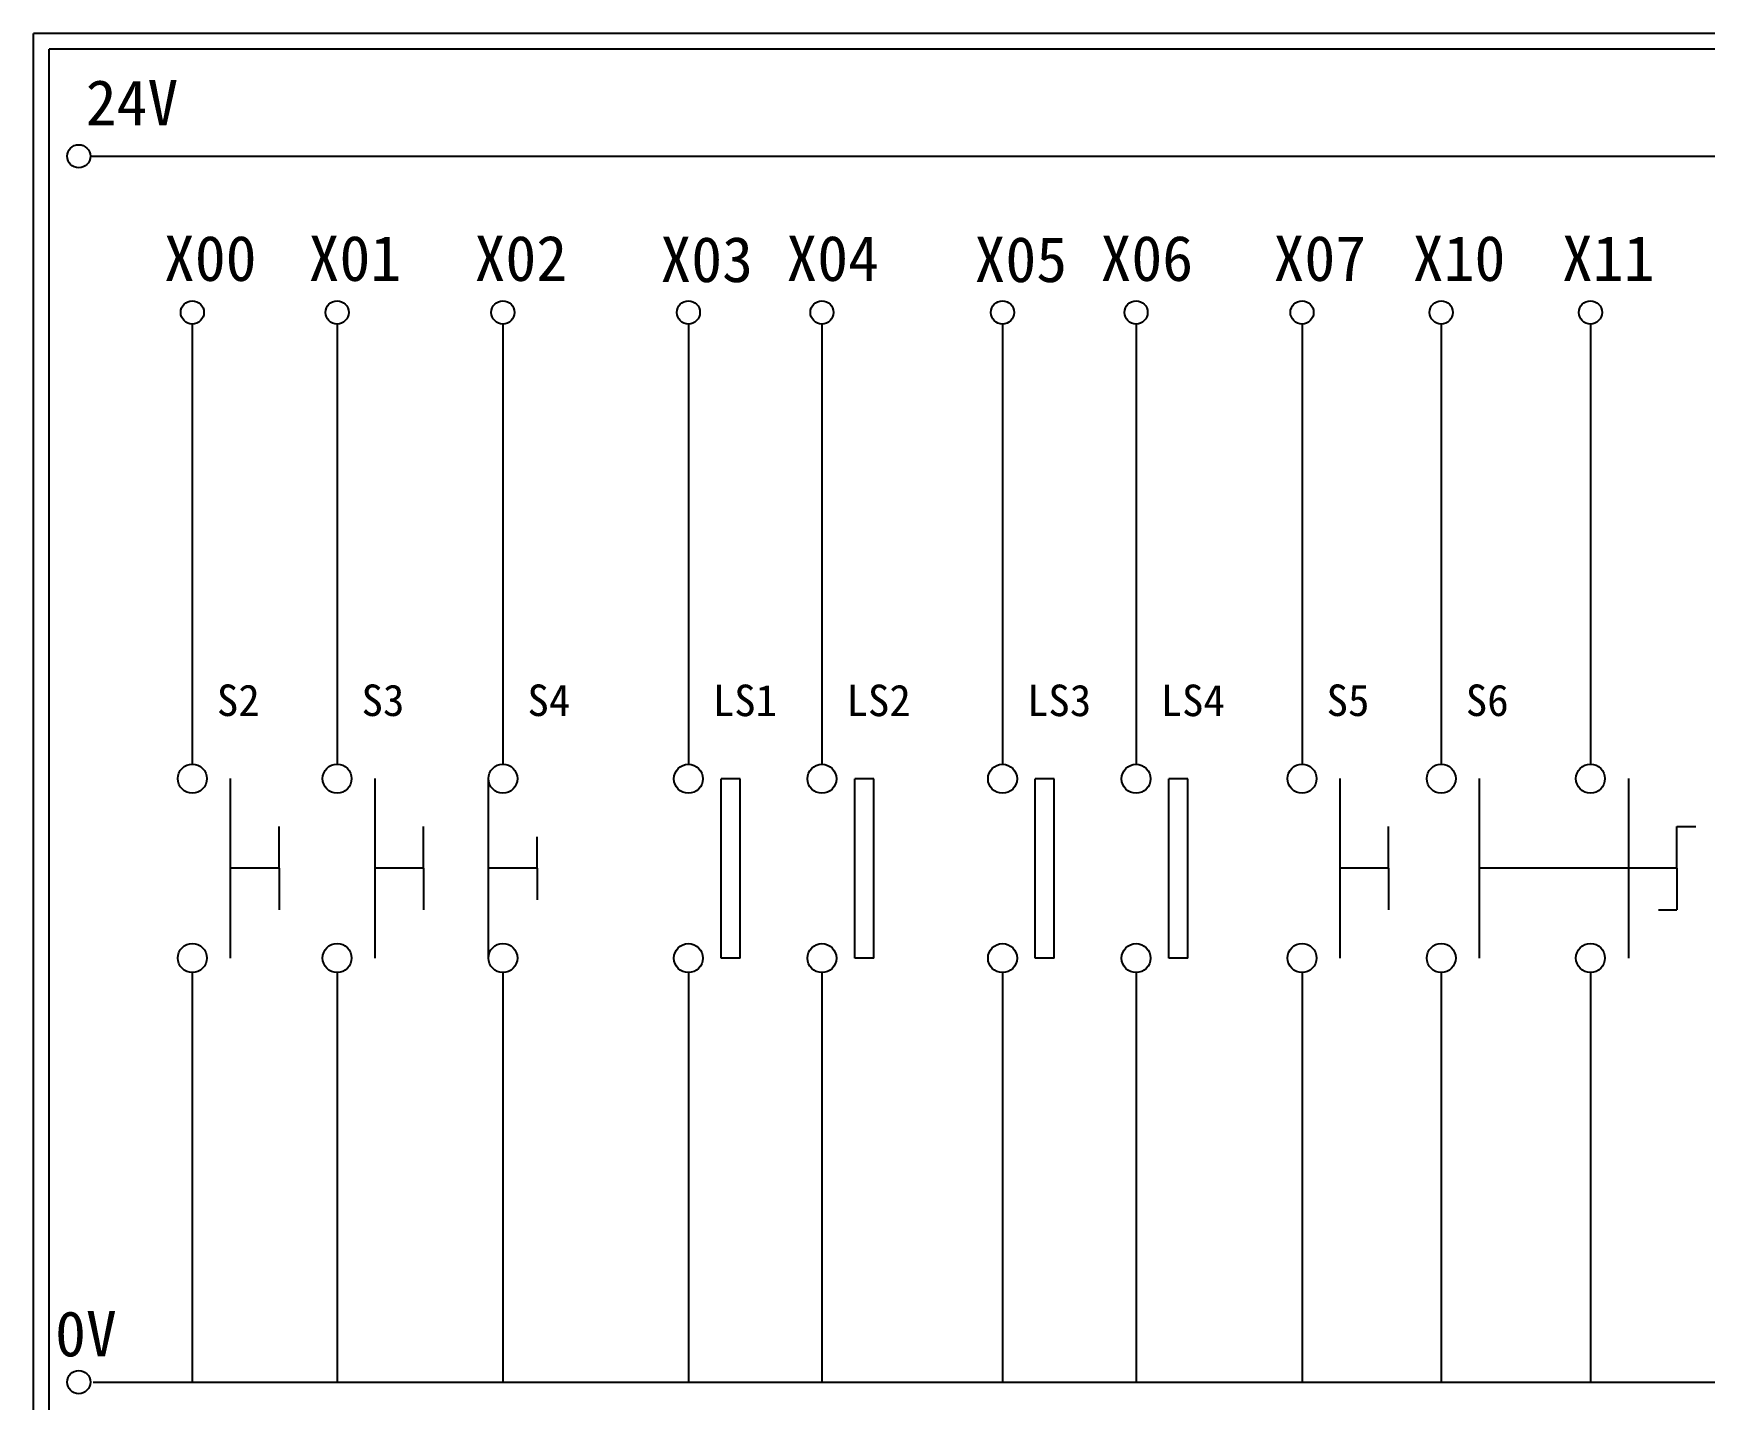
# Model space of a CAD drawing. Extents: x 325 to 612, y 3 to 207.
# Drawn here: x 325.3 to 457.9, y 98.6 to 207 of the extents above; entities that cross this region are included whole.
import ezdxf

# ---------------------------------------------------------------- set-up
doc = ezdxf.new("R2010")
doc.units = 0
doc.layers.get('0').update_dxf_attribs({"linetype": 'CONTINUOUS'})
doc.layers.add('圖框層', color=7, linetype='CONTINUOUS')
doc.layers.add('標尺寸層', color=3, linetype='CONTINUOUS')
doc.styles.add('STSL', font='KAIU.TTF')

msp = doc.modelspace()

# ---------------------------------------------------------------- linework, layer by layer
for p, q in [((381.41, 147.83), (379.9, 147.83)), ((392.01, 147.83), (390.5, 147.83)), ((406.33, 147.83), (404.83, 147.83)), ((416.94, 147.83), (415.43, 147.83)), ((344.81, 140.73), (344.81, 144.04)), ((356.29, 140.73), (356.29, 144.04)), ((432.87, 140.73), (432.87, 144.04)), ((455.76, 140.73), (455.76, 144.04)), ((365.29, 140.73), (365.29, 143.23)), ((344.81, 140.73), (344.81, 137.42)), ((356.29, 140.73), (356.29, 137.42)), ((365.29, 140.73), (365.29, 138.23)), ((432.87, 140.73), (432.87, 137.42)), ((455.76, 140.73), (455.76, 137.42)), ((381.41, 133.6), (379.9, 133.6)), ((392.01, 133.6), (390.5, 133.6)), ((406.33, 133.6), (404.83, 133.6)), ((416.94, 133.6), (415.43, 133.6))]:
    msp.add_line(p, q)
at = {"layer": '圖框層', "color": 7}
for p, q in [((612.32, 206.97), (325.32, 206.97)), ((325.32, 3), (325.32, 206.97)), ((611.07, 205.72), (326.57, 205.72)), ((326.57, 4.25), (326.57, 205.72))]:
    msp.add_line(p, q, dxfattribs=at)
at = {"layer": '標尺寸層', "color": 7}
for p, q in [((329.84, 197.22), (607.44, 197.22)), ((337.93, 183.91), (337.93, 148.99)), ((349.42, 183.91), (349.42, 148.99)), ((362.58, 183.91), (362.58, 148.99)), ((377.3, 183.91), (377.3, 148.99)), ((387.9, 183.91), (387.9, 148.99)), ((402.23, 183.91), (402.23, 148.99)), ((412.83, 183.91), (412.83, 148.99)), ((426, 183.91), (426, 148.99)), ((437.05, 183.91), (437.05, 148.99)), ((448.89, 183.91), (448.89, 148.99)), ((340.94, 147.84), (340.94, 133.61)), ((352.42, 147.84), (352.42, 133.61)), ((361.43, 133.61), (361.43, 147.84)), ((379.9, 133.6), (379.9, 147.83)), ((381.41, 133.6), (381.41, 147.83)), ((390.5, 133.6), (390.5, 147.83)), ((392.01, 133.6), (392.01, 147.83)), ((404.83, 133.6), (404.83, 147.83)), ((406.33, 133.6), (406.33, 147.83)), ((415.43, 133.6), (415.43, 147.83)), ((416.94, 133.6), (416.94, 147.83)), ((429, 147.84), (429, 133.61)), ((440.05, 147.84), (440.05, 133.61)), ((451.9, 147.84), (451.9, 133.61)), ((344.81, 140.73), (340.94, 140.73)), ((356.29, 140.73), (352.42, 140.73)), ((365.29, 140.73), (361.43, 140.73)), ((432.87, 140.73), (429, 140.73)), ((443.92, 140.73), (440.05, 140.73)), ((455.76, 140.73), (443.92, 140.73)), ((337.93, 132.46), (337.93, 99.96)), ((349.42, 132.46), (349.42, 99.96)), ((362.58, 132.46), (362.58, 99.96)), ((377.3, 132.45), (377.3, 99.96)), ((387.9, 132.46), (387.9, 99.96)), ((387.9, 132.45), (387.9, 99.96)), ((402.23, 132.45), (402.23, 99.96)), ((412.83, 132.46), (412.83, 99.96)), ((412.83, 132.45), (412.83, 99.96)), ((426, 132.46), (426, 99.96)), ((437.05, 132.46), (437.05, 99.96)), ((448.89, 132.46), (448.89, 99.96)), ((330.05, 99.96), (607.92, 99.96))]:
    msp.add_line(p, q, dxfattribs=at)
at = {"layer": '標尺寸層'}
for p, q in [((455.76, 144.04), (457.25, 144.04)), ((454.28, 137.42), (455.76, 137.42))]:
    msp.add_line(p, q, dxfattribs=at)
at = {"layer": '標尺寸層', "color": 7}
for centre, radius in [((328.92, 197.22), 0.92), ((337.93, 184.83), 0.92), ((349.42, 184.83), 0.92), ((362.58, 184.83), 0.92), ((362.58, 184.83), 0.92), ((377.3, 184.83), 0.92), ((387.9, 184.83), 0.92), ((402.23, 184.83), 0.92), ((412.83, 184.83), 0.92), ((426, 184.83), 0.92), ((437.05, 184.83), 0.92), ((448.89, 184.83), 0.92), ((337.93, 147.84), 1.15), ((349.42, 147.84), 1.15), ((362.58, 147.84), 1.15), ((377.3, 147.83), 1.15), ((387.9, 147.83), 1.15), ((402.23, 147.83), 1.15), ((412.83, 147.83), 1.15), ((426, 147.84), 1.15), ((437.05, 147.84), 1.15), ((448.89, 147.84), 1.15), ((337.93, 133.61), 1.15), ((349.42, 133.61), 1.15), ((362.58, 133.61), 1.15), ((377.3, 133.6), 1.15), ((387.9, 133.6), 1.15), ((402.23, 133.6), 1.15), ((412.83, 133.6), 1.15), ((426, 133.61), 1.15), ((437.05, 133.61), 1.15), ((448.89, 133.61), 1.15), ((328.92, 99.96), 0.92)]:
    msp.add_circle(centre, radius, dxfattribs=at)

# ---------------------------------------------------------------- texts
at = {"layer": '圖框層', "color": 4, "style": 'STSL'}
for s, height, p in [('24V', 3.6, (329.47, 199.68)), ('X00', 3.6, (335.68, 187.33)), ('X01', 3.6, (347.16, 187.33)), ('X02', 3.6, (360.33, 187.33)), ('X03', 3.6, (375.08, 187.24)), ('X04', 3.6, (385.08, 187.33)), ('X05', 3.6, (400.01, 187.24)), ('X06', 3.6, (410.01, 187.33)), ('X07', 3.6, (423.74, 187.33)), ('X10', 3.6, (434.79, 187.33)), ('X11', 3.6, (446.63, 187.33)), ('S2', 2.5, (339.88, 152.81)), ('S3', 2.5, (351.36, 152.81)), ('S4', 2.5, (364.53, 152.81)), ('LS1', 2.5, (379.24, 152.8)), ('LS2', 2.5, (389.85, 152.8)), ('LS3', 2.5, (404.17, 152.8)), ('LS4', 2.5, (414.78, 152.8)), ('S5', 2.5, (427.95, 152.81)), ('S6', 2.5, (439, 152.81)), ('0V', 3.6, (327.04, 102))]:
    msp.add_text(s, height=height, dxfattribs=at).set_placement(p)

doc.saveas('drawing.dxf')
